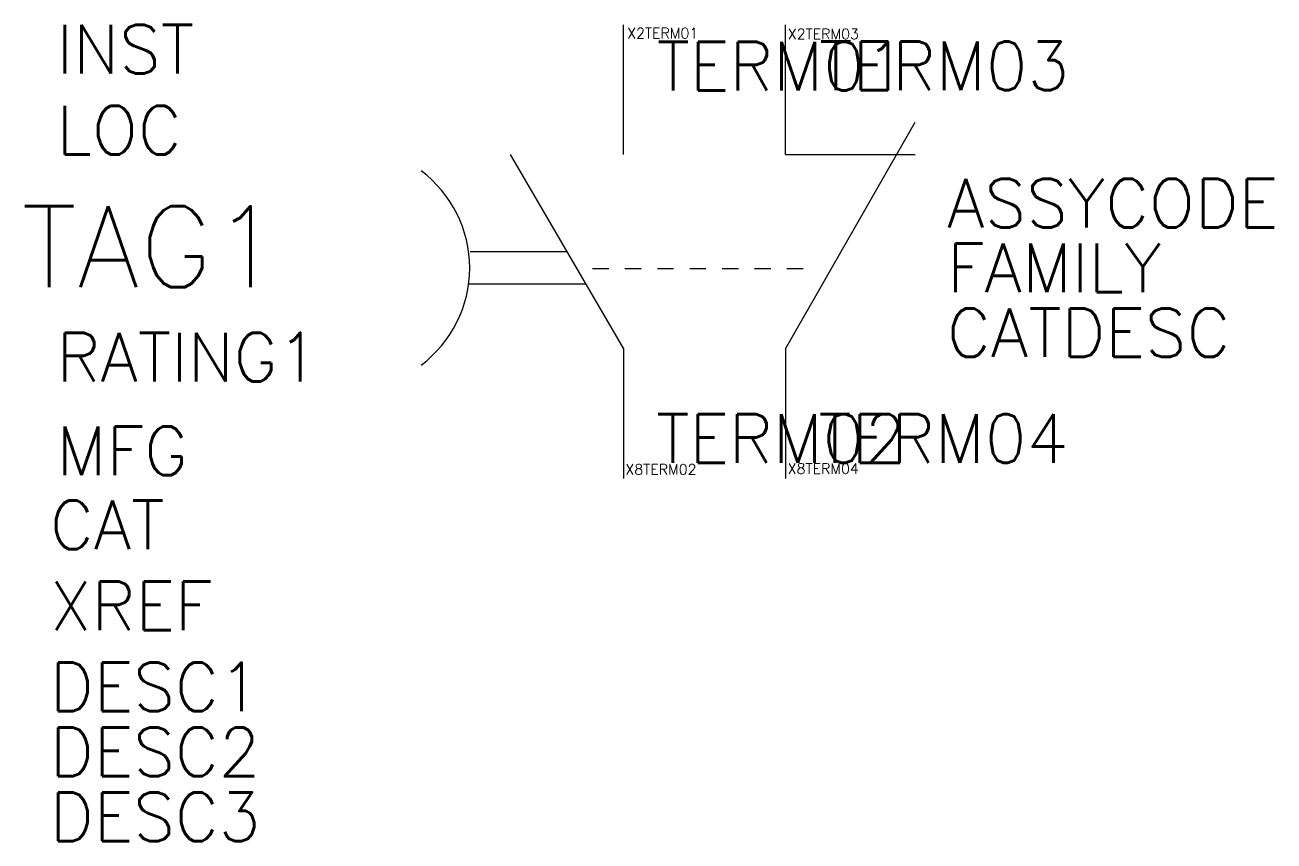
# Model space of a CAD drawing. Header units: inches. Extents: x -18.5 to 20, y -21.2 to 4.
import ezdxf

# ---------------------------------------------------------------- set-up
doc = ezdxf.new("R2010")
doc.units = ezdxf.units.IN
doc.header["$MEASUREMENT"] = 0
doc.styles.get("Standard").update_dxf_attribs({"font": 'txt.shx'})

msp = doc.modelspace()

# ---------------------------------------------------------------- linework, layer by layer
for p, q in [((-0.041, 0.013), (-0.041, 4.013)), ((4.959, 0.013), (4.959, 4.013)), ((4.959, -5.987), (8.959, 1.013)), ((-3.541, 0.013), (-0.041, -5.987)), ((4.959, 0.013), (8.959, 0.013)), ((-1.791, -2.987), (-4.776, -2.989)), ((-1, -3.5), (-0.5, -3.5)), ((0, -3.5), (0, -3.5)), ((0, -3.5), (0.5, -3.5)), ((1, -3.5), (1, -3.5)), ((1, -3.5), (1.5, -3.5)), ((2, -3.5), (2.5, -3.5)), ((3, -3.5), (3.5, -3.5)), ((4, -3.5), (4.5, -3.5)), ((5, -3.5), (5.5, -3.5)), ((-1.208, -3.987), (-4.826, -3.986)), ((-0.041, -5.987), (-0.041, -9.987)), ((4.959, -5.987), (4.959, -9.987))]:
    msp.add_line(p, q)
msp.add_arc((-8.545, -3.487), 3.752, 306.9182, 53.0818)

# ---------------------------------------------------------------- texts
at = {"flags": 1}
for tag, p, s, height in [('INST', (-17.541, 2.513), '', 1.5), ('X2TERM01', (0.067, 3.6), '', 0.32), ('X2TERM03', (5.028, 3.577), '', 0.32), ('LOC', (-17.541, 0.013), '', 1.5), ('ASSYCODE', (9.94, -2.234), '', 1.5), ('FAMILY', (9.94, -4.234), 'MS_ACKO', 1.5), ('CATDESC', (9.94, -6.234), '', 1.5), ('MFG', (-17.541, -9.877), 'ACKO', 1.5), ('X8TERM02', (0.013, -9.864), '', 0.32), ('X8TERM04', (5.023, -9.839), '', 0.32), ('CAT', (-17.747, -12.165), 'БЗ-11', 1.5), ('XREF', (-17.747, -14.665), '', 1.5), ('DESC1', (-17.747, -17.165), '', 1.5), ('DESC2', (-17.747, -19.174), '', 1.5), ('DESC3', (-17.747, -21.174), '', 1.5)]:
    msp.add_attdef(tag, p, s, height=height, dxfattribs=at)
for tag, p, s, height in [('TERM01', (0.976, 1.996), '57', 1.5), ('TERM03', (5.994, 2.002), '65', 1.5), ('TAG1', (-18.625, -4.081), 'БЗ-11', 2.5), ('RATING1', (-17.541, -6.987), '', 1.5), ('TERM02', (0.961, -9.503), '58', 1.5), ('TERM04', (5.966, -9.499), '66', 1.5)]:
    msp.add_attdef(tag, p, s, height=height)

doc.saveas('drawing.dxf')
